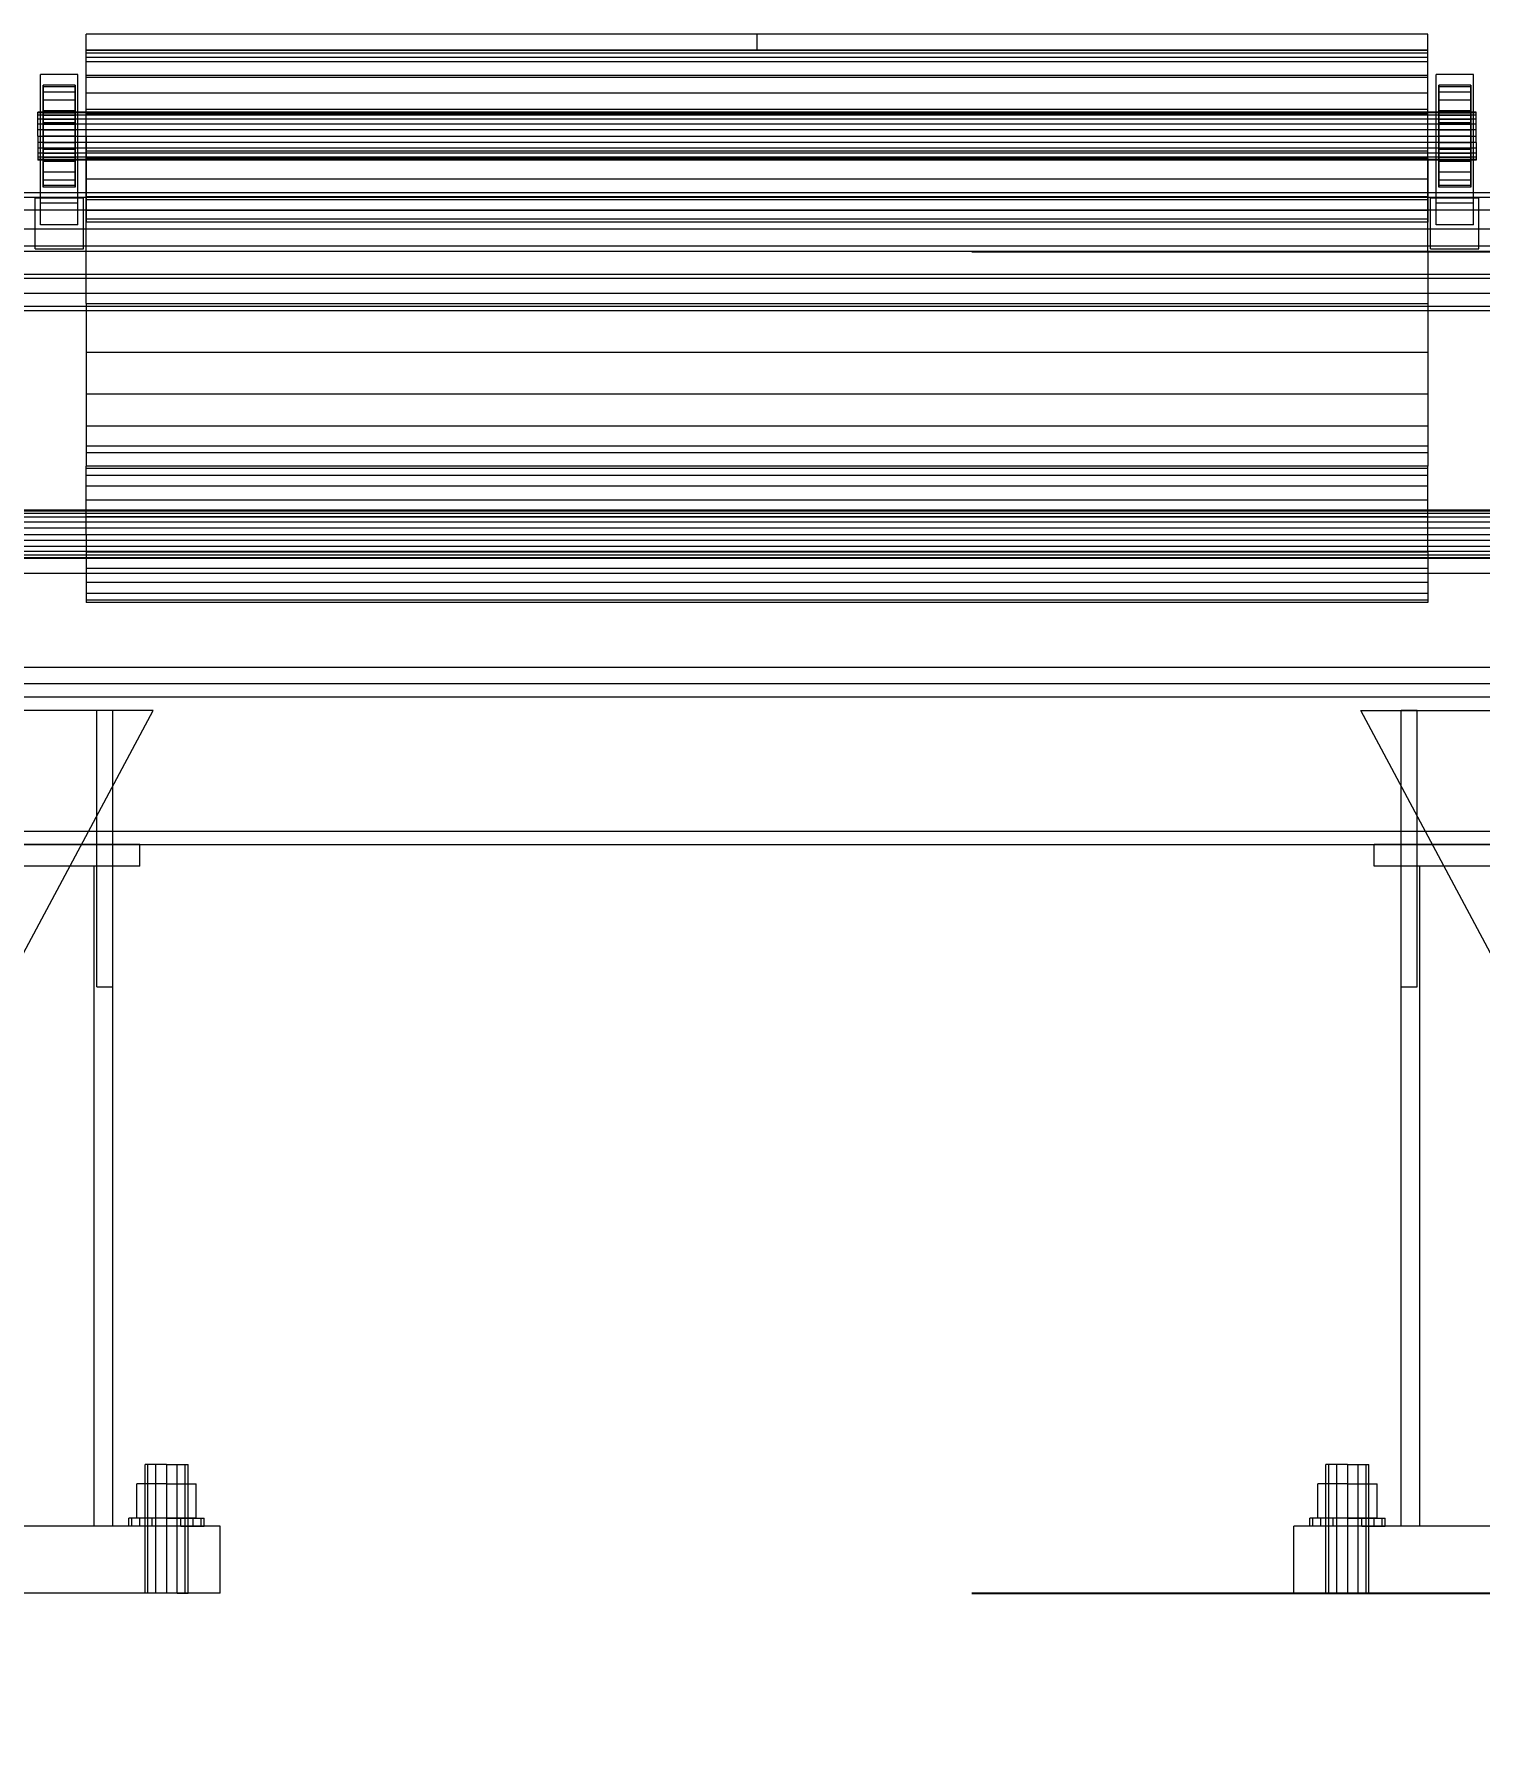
# Model space of a CAD drawing. Header units: millimetres. Extents: x -1970 to 59977, y -50268 to 6837.
# Drawn here: x 58970 to 59509, y -56 to 581 of the extents above; entities that cross this region are included whole.
import ezdxf

# ---------------------------------------------------------------- set-up
doc = ezdxf.new("R2010")
doc.units = ezdxf.units.MM
doc.layers.add('COTAS_P', color=1, linetype='Continuous', lineweight=0)
doc.layers.add('lateral_C04', color=7, linetype='Continuous', lineweight=0)
doc.dimstyles.new('R19_100', dxfattribs={"dimtxt": 250, "dimasz": 150, "dimexe": 150, "dimexo": 80, "dimgap": 100, "dimtad": 1, "dimtih": 1, "dimtoh": 1, "dimdsep": 46, "dimcen": 0.09, "dimadec": 0, "dimazin": 0, "dimtfac": 1, "dimtdec": 4, "dimtofl": 0, "dimtmove": 0, "dimatfit": 3, "dimfxl": 1, "dimtolj": 1, "dimtzin": 0, "dimarcsym": 0})

# ---------------------------------------------------------------- blocks, each defined once
blk = doc.blocks.new('*D12')
at = {"layer": 'COTAS_P', "color": 0, "lineweight": -2, "transparency": 16777216}
for p, q in [((59319.25, 500), (59789.25, 500)), ((59639.25, 150), (59639.25, 350)), ((59319.25, 0), (59789.25, 0))]:
    blk.add_line(p, q, dxfattribs=at)
at = {"layer": 'COTAS_P', "color": 0, "transparency": 16777216}
for points in [[(59614.25, 350), (59664.25, 350), (59639.25, 500)], [(59614.25, 150), (59664.25, 150), (59639.25, 0)]]:
    blk.add_solid(points, dxfattribs=at)
at = {"layer": 'Defpoints', "color": 0, "transparency": 16777216}
for p in [(59239.25, 500), (59639.25, 500), (59239.25, 0)]:
    blk.add_point(p, dxfattribs=at)
blk = doc.blocks.new('*D13')
at = {"layer": 'COTAS_P', "color": 0, "lineweight": -2, "transparency": 16777216}
for p, q in [((59319.25, 500), (59789.25, 500)), ((59639.25, 150), (59639.25, 350)), ((59319.25, 0), (59789.25, 0))]:
    blk.add_line(p, q, dxfattribs=at)
at = {"layer": 'COTAS_P', "color": 0, "transparency": 16777216}
for points in [[(59614.25, 350), (59664.25, 350), (59639.25, 500)], [(59614.25, 150), (59664.25, 150), (59639.25, 0)]]:
    blk.add_solid(points, dxfattribs=at)
at = {"layer": 'Defpoints', "color": 0, "transparency": 16777216}
for p in [(59239.25, 500), (59639.25, 500), (59239.25, 0)]:
    blk.add_point(p, dxfattribs=at)
blk = doc.blocks.new('*D24')
at = {"layer": 'COTAS_P', "color": 0, "lineweight": -2, "transparency": 16777216}
for p, q in [((112.7, -80), (112.7, -2650)), ((59977.25, -80), (59977.25, -2650)), ((262.7, -2500), (59827.25, -2500))]:
    blk.add_line(p, q, dxfattribs=at)
at = {"layer": 'COTAS_P', "color": 0, "transparency": 16777216}
for points in [[(262.7, -2475), (262.7, -2525), (112.7, -2500)], [(59827.25, -2475), (59827.25, -2525), (59977.25, -2500)]]:
    blk.add_solid(points, dxfattribs=at)
at = {"layer": 'Defpoints', "color": 0, "transparency": 16777216}
for p in [(112.7, 0), (59977.25, 0), (59977.25, -2500)]:
    blk.add_point(p, dxfattribs=at)

msp = doc.modelspace()

# ---------------------------------------------------------------- linework, layer by layer
at = {"layer": 'lateral_C04'}
for p, q in [((59239.253, 581), (58989.253, 581)), ((58989.253, 575), (58989.253, 581)), ((59489.253, 581), (59239.253, 581)), ((59239.253, 575), (59239.253, 581)), ((59489.253, 575), (59489.253, 581)), ((59239.253, 575), (58989.253, 575)), ((58989.253, 572.444), (58989.253, 575)), ((58989.253, 575), (59489.253, 575)), ((58989.253, 573.91), (58989.253, 575)), ((58989.253, 570.713), (58989.253, 573.91)), ((59489.253, 573.91), (58989.253, 573.91)), ((59489.253, 575), (59239.253, 575)), ((59489.253, 572.444), (59489.253, 575)), ((59489.253, 573.91), (59489.253, 575)), ((59489.253, 570.713), (59489.253, 573.91)), ((58989.253, 564.952), (58989.253, 572.444)), ((58989.253, 572.444), (59489.253, 572.444)), ((58989.253, 565.627), (58989.253, 570.713)), ((59489.253, 570.713), (58989.253, 570.713)), ((59489.253, 564.952), (59489.253, 572.444)), ((59489.253, 565.627), (59489.253, 570.713)), ((58986.253, 566), (58972.253, 566)), ((58972.253, 518), (58972.253, 566)), ((58973.253, 561.353), (58973.253, 562)), ((58973.253, 562), (58973.253, 552)), ((58985.253, 562), (58973.253, 562)), ((58973.253, 559.454), (58973.253, 561.353)), ((58973.253, 561.353), (58973.253, 551.693)), ((58985.253, 561.353), (58973.253, 561.353)), ((58985.253, 552), (58985.253, 562)), ((58985.253, 562), (58985.253, 561.353)), ((58985.253, 551.693), (58985.253, 561.353)), ((58985.253, 561.353), (58985.253, 559.454)), ((58986.253, 518), (58986.253, 566)), ((58989.253, 559), (58989.253, 565.627)), ((59489.253, 565.627), (58989.253, 565.627)), ((58989.253, 553.033), (58989.253, 564.952)), ((58989.253, 564.952), (59489.253, 564.952)), ((59489.253, 559), (59489.253, 565.627)), ((59489.253, 553.033), (59489.253, 564.952)), ((59506.253, 566), (59492.253, 566)), ((59492.253, 518), (59492.253, 566)), ((59493.253, 561.353), (59493.253, 562)), ((59493.253, 562), (59493.253, 552)), ((59505.253, 562), (59493.253, 562)), ((59493.253, 559.454), (59493.253, 561.353)), ((59493.253, 561.353), (59493.253, 551.693)), ((59505.253, 561.353), (59493.253, 561.353)), ((59505.253, 552), (59505.253, 562)), ((59505.253, 562), (59505.253, 561.353)), ((59505.253, 551.693), (59505.253, 561.353)), ((59505.253, 561.353), (59505.253, 559.454)), ((59506.253, 518), (59506.253, 566)), ((58973.253, 556.435), (58973.253, 559.454)), ((58973.253, 559.454), (58973.253, 550.794)), ((58985.253, 559.454), (58973.253, 559.454)), ((58973.253, 552.5), (58973.253, 556.435)), ((58973.253, 556.435), (58973.253, 549.364)), ((58985.253, 556.435), (58973.253, 556.435)), ((58985.253, 550.794), (58985.253, 559.454)), ((58985.253, 559.454), (58985.253, 556.435)), ((58985.253, 549.364), (58985.253, 556.435)), ((58985.253, 556.435), (58985.253, 552.5)), ((58989.253, 551.282), (58989.253, 559)), ((59489.253, 559), (58989.253, 559)), ((59489.253, 551.282), (59489.253, 559)), ((59493.253, 556.435), (59493.253, 559.454)), ((59493.253, 559.454), (59493.253, 550.794)), ((59505.253, 559.454), (59493.253, 559.454)), ((59493.253, 552.5), (59493.253, 556.435)), ((59493.253, 556.435), (59493.253, 549.364)), ((59505.253, 556.435), (59493.253, 556.435)), ((59505.253, 550.794), (59505.253, 559.454)), ((59505.253, 559.454), (59505.253, 556.435)), ((59505.253, 549.364), (59505.253, 556.435)), ((59505.253, 556.435), (59505.253, 552.5)), ((58971.253, 551.693), (58971.253, 552)), ((59507.253, 552), (58971.253, 552)), ((58971.253, 550.794), (58971.253, 551.693)), ((59507.253, 551.693), (58971.253, 551.693)), ((58971.253, 549.364), (58971.253, 550.794)), ((59507.253, 550.794), (58971.253, 550.794)), ((58971.253, 547.5), (58971.253, 549.364)), ((59507.253, 549.364), (58971.253, 549.364)), ((58973.253, 547.918), (58973.253, 552.5)), ((58973.253, 552.5), (58973.253, 547.5)), ((58985.253, 552.5), (58973.253, 552.5)), ((58973.253, 552), (58973.253, 551.693)), ((58973.253, 552), (58985.253, 552)), ((58973.253, 551.693), (58973.253, 550.794)), ((58973.253, 551.693), (58985.253, 551.693)), ((58973.253, 550.794), (58973.253, 549.364)), ((58973.253, 550.794), (58985.253, 550.794)), ((58973.253, 549.364), (58973.253, 547.5)), ((58973.253, 549.364), (58985.253, 549.364)), ((58985.253, 547.5), (58985.253, 552.5)), ((58985.253, 552.5), (58985.253, 547.918)), ((58985.253, 551.693), (58985.253, 552)), ((58985.253, 550.794), (58985.253, 551.693)), ((58985.253, 549.364), (58985.253, 550.794)), ((58985.253, 547.5), (58985.253, 549.364)), ((58989.253, 537.5), (58989.253, 553.033)), ((58989.253, 553.033), (59489.253, 553.033)), ((58989.253, 543), (58989.253, 551.282)), ((59489.253, 551.282), (58989.253, 551.282)), ((59489.253, 537.5), (59489.253, 553.033)), ((59489.253, 543), (59489.253, 551.282)), ((59493.253, 547.918), (59493.253, 552.5)), ((59493.253, 552.5), (59493.253, 547.5)), ((59505.253, 552.5), (59493.253, 552.5)), ((59493.253, 552), (59493.253, 551.693)), ((59493.253, 552), (59505.253, 552)), ((59493.253, 551.693), (59493.253, 550.794)), ((59493.253, 551.693), (59505.253, 551.693)), ((59493.253, 550.794), (59493.253, 549.364)), ((59493.253, 550.794), (59505.253, 550.794)), ((59493.253, 549.364), (59493.253, 547.5)), ((59493.253, 549.364), (59505.253, 549.364)), ((59505.253, 547.5), (59505.253, 552.5)), ((59505.253, 552.5), (59505.253, 547.918)), ((59505.253, 551.693), (59505.253, 552)), ((59505.253, 550.794), (59505.253, 551.693)), ((59505.253, 549.364), (59505.253, 550.794)), ((59505.253, 547.5), (59505.253, 549.364)), ((59507.253, 551.693), (59507.253, 552)), ((59507.253, 550.794), (59507.253, 551.693)), ((59507.253, 549.364), (59507.253, 550.794)), ((59507.253, 547.5), (59507.253, 549.364)), ((58971.253, 545.329), (58971.253, 547.5)), ((59507.253, 547.5), (58971.253, 547.5)), ((58971.253, 543), (58971.253, 545.329)), ((59507.253, 545.329), (58971.253, 545.329)), ((58971.253, 543), (58971.253, 540.671)), ((58971.253, 543), (59507.253, 543)), ((58973.253, 543), (58973.253, 547.918)), ((58973.253, 547.918), (58973.253, 545.329)), ((58985.253, 547.918), (58973.253, 547.918)), ((58973.253, 547.5), (58973.253, 545.329)), ((58973.253, 547.5), (58985.253, 547.5)), ((58973.253, 545.329), (58973.253, 543)), ((58973.253, 545.329), (58985.253, 545.329)), ((58985.253, 543), (58973.253, 543)), ((58973.253, 543), (58973.253, 538.082)), ((58973.253, 540.671), (58973.253, 543)), ((58985.253, 545.329), (58985.253, 547.918)), ((58985.253, 547.918), (58985.253, 543)), ((58985.253, 545.329), (58985.253, 547.5)), ((58985.253, 543), (58985.253, 545.329)), ((58985.253, 543), (58985.253, 540.671)), ((58985.253, 538.082), (58985.253, 543)), ((58989.253, 543), (58989.253, 534.718)), ((58989.253, 543), (59489.253, 543)), ((59489.253, 534.718), (59489.253, 543)), ((59493.253, 543), (59493.253, 547.918)), ((59493.253, 547.918), (59493.253, 545.329)), ((59505.253, 547.918), (59493.253, 547.918)), ((59493.253, 547.5), (59493.253, 545.329)), ((59493.253, 547.5), (59505.253, 547.5)), ((59493.253, 545.329), (59493.253, 543)), ((59493.253, 545.329), (59505.253, 545.329)), ((59505.253, 543), (59493.253, 543)), ((59493.253, 543), (59493.253, 538.082)), ((59493.253, 540.671), (59493.253, 543)), ((59505.253, 545.329), (59505.253, 547.918)), ((59505.253, 547.918), (59505.253, 543)), ((59505.253, 545.329), (59505.253, 547.5)), ((59505.253, 543), (59505.253, 545.329)), ((59505.253, 543), (59505.253, 540.671)), ((59505.253, 538.082), (59505.253, 543)), ((59507.253, 545.329), (59507.253, 547.5)), ((59507.253, 543), (59507.253, 545.329)), ((59507.253, 540.671), (59507.253, 543)), ((58971.253, 540.671), (58971.253, 538.5)), ((59507.253, 540.671), (58971.253, 540.671)), ((58971.253, 538.5), (58971.253, 536.636)), ((59507.253, 538.5), (58971.253, 538.5)), ((58971.253, 536.636), (58971.253, 535.206)), ((59507.253, 536.636), (58971.253, 536.636)), ((58973.253, 538.082), (58973.253, 540.671)), ((58973.253, 540.671), (58985.253, 540.671)), ((58973.253, 538.5), (58973.253, 540.671)), ((58973.253, 533.5), (58973.253, 538.5)), ((58973.253, 538.5), (58985.253, 538.5)), ((58973.253, 536.636), (58973.253, 538.5)), ((58985.253, 538.082), (58973.253, 538.082)), ((58973.253, 538.082), (58973.253, 533.5)), ((58973.253, 529.565), (58973.253, 536.636)), ((58973.253, 536.636), (58985.253, 536.636)), ((58973.253, 535.206), (58973.253, 536.636)), ((58985.253, 540.671), (58985.253, 538.082)), ((58985.253, 540.671), (58985.253, 538.5)), ((58985.253, 538.5), (58985.253, 533.5)), ((58985.253, 538.5), (58985.253, 536.636)), ((58985.253, 533.5), (58985.253, 538.082)), ((58985.253, 536.636), (58985.253, 529.565)), ((58985.253, 536.636), (58985.253, 535.206)), ((58989.253, 519.411), (58989.253, 537.5)), ((58989.253, 537.5), (59489.253, 537.5)), ((59489.253, 519.411), (59489.253, 537.5)), ((59493.253, 538.082), (59493.253, 540.671)), ((59493.253, 540.671), (59505.253, 540.671)), ((59493.253, 538.5), (59493.253, 540.671)), ((59493.253, 533.5), (59493.253, 538.5)), ((59493.253, 538.5), (59505.253, 538.5)), ((59493.253, 536.636), (59493.253, 538.5)), ((59505.253, 538.082), (59493.253, 538.082)), ((59493.253, 538.082), (59493.253, 533.5)), ((59493.253, 529.565), (59493.253, 536.636)), ((59493.253, 536.636), (59505.253, 536.636)), ((59493.253, 535.206), (59493.253, 536.636)), ((59505.253, 540.671), (59505.253, 538.082)), ((59505.253, 540.671), (59505.253, 538.5)), ((59505.253, 538.5), (59505.253, 533.5)), ((59505.253, 538.5), (59505.253, 536.636)), ((59505.253, 533.5), (59505.253, 538.082)), ((59505.253, 536.636), (59505.253, 529.565)), ((59505.253, 536.636), (59505.253, 535.206)), ((59507.253, 540.671), (59507.253, 538.5)), ((59507.253, 538.5), (59507.253, 536.636)), ((59507.253, 536.636), (59507.253, 535.206)), ((58971.253, 535.206), (58971.253, 534.307)), ((59507.253, 535.206), (58971.253, 535.206)), ((58971.253, 534.307), (58971.253, 534)), ((59507.253, 534.307), (58971.253, 534.307)), ((59507.253, 534), (58971.253, 534)), ((58973.253, 526.546), (58973.253, 535.206)), ((58973.253, 535.206), (58985.253, 535.206)), ((58973.253, 534.307), (58973.253, 535.206)), ((58973.253, 524.647), (58973.253, 534.307)), ((58973.253, 534.307), (58985.253, 534.307)), ((58973.253, 534), (58973.253, 534.307)), ((58973.253, 524), (58973.253, 534)), ((58973.253, 534), (58985.253, 534)), ((58985.253, 533.5), (58973.253, 533.5)), ((58973.253, 533.5), (58973.253, 529.565)), ((58985.253, 529.565), (58973.253, 529.565)), ((58973.253, 529.565), (58973.253, 526.546)), ((58985.253, 535.206), (58985.253, 526.546)), ((58985.253, 535.206), (58985.253, 534.307)), ((58985.253, 534.307), (58985.253, 524.647)), ((58985.253, 534.307), (58985.253, 534)), ((58985.253, 534), (58985.253, 524)), ((58985.253, 529.565), (58985.253, 533.5)), ((58985.253, 526.546), (58985.253, 529.565)), ((58989.253, 534.718), (58989.253, 527)), ((59489.253, 534.718), (58989.253, 534.718)), ((59489.253, 534.718), (59489.253, 527)), ((59493.253, 526.546), (59493.253, 535.206)), ((59493.253, 535.206), (59505.253, 535.206)), ((59493.253, 534.307), (59493.253, 535.206)), ((59493.253, 524.647), (59493.253, 534.307)), ((59493.253, 534.307), (59505.253, 534.307)), ((59493.253, 534), (59493.253, 534.307)), ((59493.253, 524), (59493.253, 534)), ((59493.253, 534), (59505.253, 534)), ((59505.253, 533.5), (59493.253, 533.5)), ((59493.253, 533.5), (59493.253, 529.565)), ((59505.253, 529.565), (59493.253, 529.565)), ((59493.253, 529.565), (59493.253, 526.546)), ((59505.253, 535.206), (59505.253, 526.546)), ((59505.253, 535.206), (59505.253, 534.307)), ((59505.253, 534.307), (59505.253, 524.647)), ((59505.253, 534.307), (59505.253, 534)), ((59505.253, 534), (59505.253, 524)), ((59505.253, 529.565), (59505.253, 533.5)), ((59505.253, 526.546), (59505.253, 529.565)), ((59507.253, 535.206), (59507.253, 534.307)), ((59507.253, 534.307), (59507.253, 534)), ((58985.253, 526.546), (58973.253, 526.546)), ((58973.253, 526.546), (58973.253, 524.647)), ((58985.253, 524.647), (58973.253, 524.647)), ((58973.253, 524.647), (58973.253, 524)), ((58985.253, 524), (58973.253, 524)), ((58985.253, 524.647), (58985.253, 526.546)), ((58985.253, 524), (58985.253, 524.647)), ((58989.253, 527), (58989.253, 520.373)), ((59489.253, 527), (58989.253, 527)), ((59489.253, 527), (59489.253, 520.373)), ((59505.253, 526.546), (59493.253, 526.546)), ((59493.253, 526.546), (59493.253, 524.647)), ((59505.253, 524.647), (59493.253, 524.647)), ((59493.253, 524.647), (59493.253, 524)), ((59505.253, 524), (59493.253, 524)), ((59505.253, 524.647), (59505.253, 526.546)), ((59505.253, 524), (59505.253, 524.647)), ((58819.253, 522), (59659.253, 522)), ((58819.253, 520.325), (59659.253, 520.325)), ((58970.253, 520), (58988.253, 520)), ((58970.253, 501), (58970.253, 520)), ((58986.253, 520), (58972.253, 520)), ((58972.253, 510), (58972.253, 520)), ((58986.253, 518), (58972.253, 518)), ((58986.253, 510), (58986.253, 520)), ((58988.253, 501), (58988.253, 520)), ((58989.253, 520.373), (58989.253, 515.287)), ((59489.253, 520.373), (58989.253, 520.373)), ((58989.253, 500), (58989.253, 519.411)), ((58989.253, 519.411), (59489.253, 519.411)), ((59489.253, 520.373), (59489.253, 515.287)), ((59489.253, 500), (59489.253, 519.411)), ((59490.253, 520), (59508.253, 520)), ((59490.253, 501), (59490.253, 520)), ((59506.253, 520), (59492.253, 520)), ((59492.253, 510), (59492.253, 520)), ((59506.253, 518), (59492.253, 518)), ((59506.253, 510), (59506.253, 520)), ((59508.253, 501), (59508.253, 520)), ((58819.253, 515.556), (59659.253, 515.556)), ((58986.253, 510), (58972.253, 510)), ((58989.253, 515.287), (58989.253, 512.09)), ((59489.253, 515.287), (58989.253, 515.287)), ((58989.253, 512.09), (58989.253, 511)), ((59489.253, 512.09), (58989.253, 512.09)), ((59489.253, 511), (58989.253, 511)), ((59489.253, 515.287), (59489.253, 512.09)), ((59489.253, 512.09), (59489.253, 511)), ((59506.253, 510), (59492.253, 510)), ((58819.253, 508.419), (59659.253, 508.419)), ((59659.253, 500), (58819.253, 500)), ((59589.253, 502), (58889.253, 502)), ((58970.253, 501), (58988.253, 501)), ((58989.253, 480.589), (58989.253, 500)), ((59489.253, 500), (58989.253, 500)), ((59489.253, 500), (59489.253, 480.589)), ((59490.253, 501), (59508.253, 501)), ((58819.253, 491.581), (59659.253, 491.581)), ((59589.253, 490), (58889.253, 490)), ((58819.253, 484.444), (59659.253, 484.444)), ((58819.253, 479.675), (59659.253, 479.675)), ((58989.253, 480.589), (58989.253, 462.5)), ((58989.253, 480.589), (59489.253, 480.589)), ((59489.253, 480.589), (59489.253, 462.5)), ((58819.253, 478), (59659.253, 478)), ((58989.253, 462.5), (58989.253, 446.967)), ((58989.253, 462.5), (59489.253, 462.5)), ((59489.253, 462.5), (59489.253, 446.967)), ((58989.253, 446.967), (58989.253, 435.048)), ((58989.253, 446.967), (59489.253, 446.967)), ((59489.253, 446.967), (59489.253, 435.048)), ((58989.253, 435.048), (58989.253, 427.556)), ((58989.253, 435.048), (59489.253, 435.048)), ((59489.253, 435.048), (59489.253, 427.556)), ((58989.253, 427.556), (58989.253, 425)), ((58989.253, 427.556), (59489.253, 427.556)), ((59489.253, 427.556), (59489.253, 425)), ((59489.253, 425), (58989.253, 425)), ((58989.253, 425), (58989.253, 420)), ((59489.253, 425), (59489.253, 420)), ((59489.253, 420), (58989.253, 420)), ((58989.253, 419.135), (58989.253, 420)), ((58989.253, 416.597), (58989.253, 419.135)), ((59489.253, 419.135), (58989.253, 419.135)), ((58989.253, 412.561), (58989.253, 416.597)), ((59489.253, 416.597), (58989.253, 416.597)), ((59489.253, 419.135), (59489.253, 420)), ((59489.253, 416.597), (59489.253, 419.135)), ((59489.253, 412.561), (59489.253, 416.597)), ((58989.253, 407.3), (58989.253, 412.561)), ((59489.253, 412.561), (58989.253, 412.561)), ((59489.253, 407.3), (59489.253, 412.561)), ((59589.253, 403.6), (58889.253, 403.6)), ((59589.253, 403.293), (58889.253, 403.293)), ((59589.253, 402.394), (58889.253, 402.394)), ((58989.253, 401.174), (58989.253, 407.3)), ((59489.253, 407.3), (58989.253, 407.3)), ((59489.253, 401.174), (59489.253, 407.3)), ((59589.253, 400.964), (58889.253, 400.964)), ((59589.253, 399.1), (58889.253, 399.1)), ((59589.253, 396.929), (58889.253, 396.929)), ((58989.253, 394.6), (58989.253, 401.174)), ((59489.253, 401.174), (58989.253, 401.174)), ((59489.253, 394.6), (59489.253, 401.174)), ((58889.253, 394.6), (59589.253, 394.6)), ((59589.253, 392.271), (58889.253, 392.271)), ((59589.253, 390.1), (58889.253, 390.1)), ((58989.253, 394.6), (58989.253, 388.026)), ((58989.253, 394.6), (59489.253, 394.6)), ((59489.253, 388.026), (59489.253, 394.6)), ((59589.253, 388.236), (58889.253, 388.236)), ((59589.253, 386.806), (58889.253, 386.806)), ((59589.253, 385.907), (58889.253, 385.907)), ((59589.253, 385.6), (58889.253, 385.6)), ((58989.253, 388.026), (58989.253, 381.9)), ((59489.253, 388.026), (58989.253, 388.026)), ((59489.253, 388.026), (59489.253, 381.9)), ((59589.253, 380), (58889.253, 380)), ((58989.253, 381.9), (58989.253, 376.639)), ((59489.253, 381.9), (58989.253, 381.9)), ((58989.253, 376.639), (58989.253, 372.603)), ((59489.253, 376.639), (58989.253, 376.639)), ((59489.253, 381.9), (59489.253, 376.639)), ((59489.253, 376.639), (59489.253, 372.603)), ((58989.253, 372.603), (58989.253, 370.065)), ((59489.253, 372.603), (58989.253, 372.603)), ((58989.253, 370.065), (58989.253, 369.2)), ((59489.253, 370.065), (58989.253, 370.065)), ((59489.253, 372.603), (59489.253, 370.065)), ((59489.253, 370.065), (59489.253, 369.2)), ((59489.253, 369.2), (58989.253, 369.2)), ((59589.253, 345), (58889.253, 345)), ((58909.253, 339), (59569.253, 339)), ((58909.253, 334), (59569.253, 334)), ((58959.253, 226), (59014.253, 329)), ((59014.253, 329), (58959.253, 329)), ((58993.253, 226), (58993.253, 329)), ((58999.253, 329), (58993.253, 329)), ((58999.253, 226), (58999.253, 329)), ((59519.253, 226), (59464.253, 329)), ((59464.253, 329), (59519.253, 329)), ((59479.253, 226), (59479.253, 329)), ((59485.253, 329), (59479.253, 329)), ((59485.253, 226), (59485.253, 329)), ((58909.253, 284), (59569.253, 284)), ((58909.253, 279), (59569.253, 279)), ((59009.253, 279), (58909.253, 279)), ((59009.253, 271), (59009.253, 279)), ((59569.253, 279), (59469.253, 279)), ((59469.253, 271), (59469.253, 279)), ((59009.253, 271), (58909.253, 271)), ((58992.253, 271), (58926.253, 271)), ((58999.253, 271), (58992.253, 271)), ((58992.253, 25), (58992.253, 271)), ((58999.253, 25), (58999.253, 271)), ((59569.253, 271), (59469.253, 271)), ((59486.253, 271), (59479.253, 271)), ((59479.253, 25), (59479.253, 271)), ((59486.253, 25), (59486.253, 271)), ((59552.253, 271), (59486.253, 271)), ((58993.253, 226), (58999.253, 226)), ((59479.253, 226), (59485.253, 226)), ((59012.325, 48), (59011.253, 48)), ((59011.253, 0), (59011.253, 48)), ((59015.253, 48), (59012.325, 48)), ((59012.325, 0), (59012.325, 48)), ((59019.253, 48), (59015.253, 48)), ((59015.253, 0), (59015.253, 48)), ((59019.253, 48), (59023.253, 48)), ((59019.253, 48), (59019.253, 0)), ((59023.253, 48), (59026.181, 48)), ((59023.253, 0), (59023.253, 48)), ((59026.181, 48), (59027.253, 48)), ((59026.181, 0), (59026.181, 48)), ((59027.253, 0), (59027.253, 48)), ((59452.325, 48), (59451.253, 48)), ((59451.253, 0), (59451.253, 48)), ((59455.253, 48), (59452.325, 48)), ((59452.325, 0), (59452.325, 48)), ((59459.253, 48), (59455.253, 48)), ((59455.253, 0), (59455.253, 48)), ((59459.253, 48), (59463.253, 48)), ((59459.253, 48), (59459.253, 0)), ((59463.253, 48), (59466.181, 48)), ((59463.253, 0), (59463.253, 48)), ((59466.181, 48), (59467.253, 48)), ((59466.181, 0), (59466.181, 48)), ((59467.253, 0), (59467.253, 48)), ((59019.253, 40.8), (59008.168, 40.8)), ((59008.168, 28), (59008.168, 40.8)), ((59019.253, 40.8), (59030.338, 40.8)), ((59019.253, 40.8), (59019.253, 28)), ((59030.338, 28), (59030.338, 40.8)), ((59459.253, 40.8), (59448.168, 40.8)), ((59448.168, 28), (59448.168, 40.8)), ((59459.253, 40.8), (59470.338, 40.8)), ((59459.253, 40.8), (59459.253, 28)), ((59470.338, 28), (59470.338, 40.8)), ((59006.319, 28), (59005.253, 28)), ((59005.253, 25), (59005.253, 28)), ((59009.353, 28), (59006.319, 28)), ((59006.319, 25), (59006.319, 28)), ((59019.253, 28), (59008.168, 28)), ((59013.895, 28), (59009.353, 28)), ((59009.353, 25), (59009.353, 28)), ((59019.253, 28), (59013.895, 28)), ((59013.895, 25), (59013.895, 28)), ((59019.253, 28), (59024.611, 28)), ((59019.253, 28), (59019.253, 25)), ((59030.338, 28), (59019.253, 28)), ((59024.611, 28), (59029.152, 28)), ((59024.611, 25), (59024.611, 28)), ((59029.152, 28), (59032.187, 28)), ((59029.152, 25), (59029.152, 28)), ((59032.187, 28), (59033.253, 28)), ((59032.187, 25), (59032.187, 28)), ((59033.253, 25), (59033.253, 28)), ((59446.319, 28), (59445.253, 28)), ((59445.253, 25), (59445.253, 28)), ((59449.353, 28), (59446.319, 28)), ((59446.319, 25), (59446.319, 28)), ((59459.253, 28), (59448.168, 28)), ((59453.895, 28), (59449.353, 28)), ((59449.353, 25), (59449.353, 28)), ((59459.253, 28), (59453.895, 28)), ((59453.895, 25), (59453.895, 28)), ((59459.253, 28), (59464.611, 28)), ((59459.253, 28), (59459.253, 25)), ((59470.338, 28), (59459.253, 28)), ((59464.611, 28), (59469.152, 28)), ((59464.611, 25), (59464.611, 28)), ((59469.152, 28), (59472.187, 28)), ((59469.152, 25), (59469.152, 28)), ((59472.187, 28), (59473.253, 28)), ((59472.187, 25), (59472.187, 28)), ((59473.253, 25), (59473.253, 28)), ((59039.253, 25), (58879.253, 25)), ((58992.253, 25), (58926.253, 25)), ((58999.253, 25), (58992.253, 25)), ((59006.319, 25), (59005.253, 25)), ((59009.353, 25), (59006.319, 25)), ((59013.895, 25), (59009.353, 25)), ((59019.253, 25), (59013.895, 25)), ((59024.611, 25), (59019.253, 25)), ((59024.611, 25), (59029.152, 25)), ((59029.152, 25), (59032.187, 25)), ((59032.187, 25), (59033.253, 25)), ((59039.253, 0), (59039.253, 25)), ((59599.253, 25), (59439.253, 25)), ((59439.253, 0), (59439.253, 25)), ((59446.319, 25), (59445.253, 25)), ((59449.353, 25), (59446.319, 25)), ((59453.895, 25), (59449.353, 25)), ((59459.253, 25), (59453.895, 25)), ((59464.611, 25), (59459.253, 25)), ((59464.611, 25), (59469.152, 25)), ((59469.152, 25), (59472.187, 25)), ((59472.187, 25), (59473.253, 25)), ((59486.253, 25), (59479.253, 25)), ((59552.253, 25), (59486.253, 25)), ((59039.253, 0), (58879.253, 0)), ((59012.325, 0), (59011.253, 0)), ((59015.253, 0), (59012.325, 0)), ((59019.253, 0), (59015.253, 0)), ((59023.253, 0), (59019.253, 0)), ((59023.253, 0), (59026.181, 0)), ((59026.181, 0), (59027.253, 0)), ((59599.253, 0), (59439.253, 0)), ((59452.325, 0), (59451.253, 0)), ((59455.253, 0), (59452.325, 0)), ((59459.253, 0), (59455.253, 0)), ((59463.253, 0), (59459.253, 0)), ((59463.253, 0), (59466.181, 0)), ((59466.181, 0), (59467.253, 0))]:
    msp.add_line(p, q, dxfattribs=at)

# ---------------------------------------------------------------- dimensions: what is measured, and where the dimension line sits
at = {"layer": 'COTAS_P'}
for p1, p2, distance, picture, middle in [((59239.253, 0), (59239.253, 500), -400, '*D12', (59639.253, 250)), ((59239.253, 0), (59239.253, 500), -400, '*D13', (59639.253, 250)), ((112.7, 0), (59977.253, 0), -2500, '*D24', (30044.976, -2500))]:
    dim = msp.add_aligned_dim(p1=p1, p2=p2, distance=distance, text='<> P', dimstyle='R19_100', dxfattribs=at)
    dim.commit()
    dim.dimension.update_dxf_attribs({"geometry": picture, "text_midpoint": middle})

doc.saveas('drawing.dxf')
